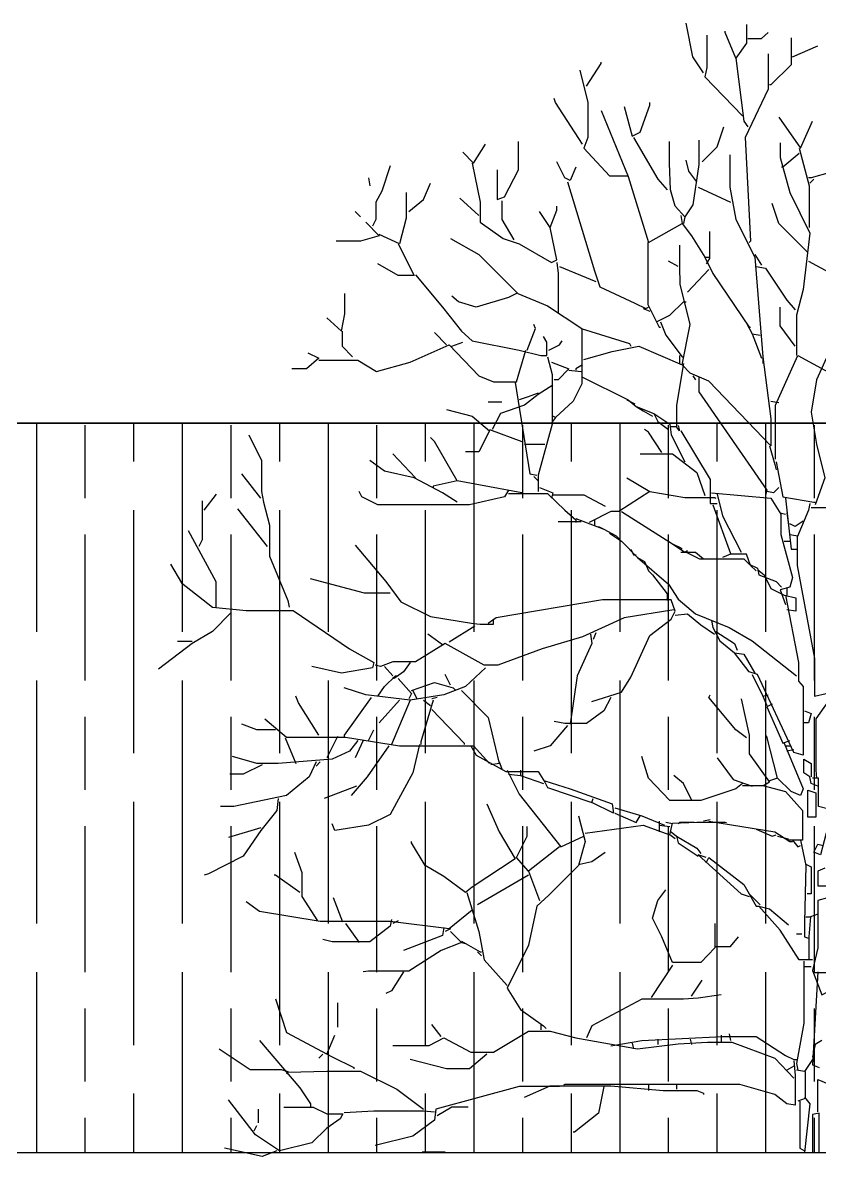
# Model space of a CAD drawing. Header units: centimetres. Extents: x 2004 to 13885, y -3131 to 5891.
# Drawn here: x 12534.4 to 12862.3, y 2950 to 3423.8 of the extents above; entities that cross this region are included whole.
import ezdxf

# ---------------------------------------------------------------- set-up
doc = ezdxf.new("R2010")
doc.units = ezdxf.units.CM

msp = doc.modelspace()

# ---------------------------------------------------------------- hatches: boundary and pattern name
at = {"transparency": 33554508}
h = msp.add_hatch(dxfattribs=at)
h.set_pattern_fill('GOST_WOOD', color=256, scale=10)
h.set_pattern_definition([(90, (5e-05, 173.39), (60, -4e-15), [100, -20]), (90, (20, 153.39), (60, -4e-15), [60, -15, 30, -15]), (90, (40, 123.39), (60, -4e-15), [100, -20])])
h.paths.add_polyline_path([(11885.06, 3259.23), (11885.06, 2659.23), (11974.93, 2659.23), (11974.93, 2679.23), (12088.15, 2679.23), (12088.15, 2929.23), (11974.93, 2929.23), (11974.93, 2959.23), (13800.98, 2959.23), (13800.98, 2929.23), (13629.77, 2929.23), (13629.77, 2679.23), (13800.98, 2679.23), (13800.98, 2659.23), (13885.06, 2659.23), (13885.06, 3259.23)])

# ---------------------------------------------------------------- linework, layer by layer
for p, q in [((11885.06, 3259.23), (13885.06, 3259.23)), ((12865.84, 3259.23), (11885.06, 3259.23))]:
    msp.add_line(p, q)
at = {"color": 84}
for points in [[(12814.42, 3403.32), (12809.99, 3409.96), (12807.22, 3423.8)], [(12832.13, 3423.25), (12832.13, 3415.5), (12827.7, 3409.41), (12823.27, 3419.93), (12823.27, 3420.48)], [(12815.8, 3418.82), (12815.8, 3405.53), (12814.97, 3401.66), (12830.47, 3385.6)], [(12832.69, 3417.44), (12838.22, 3417.44), (12840.99, 3419.93)], [(12850.4, 3417.71), (12850.4, 3406.64), (12842.1, 3398.34), (12841.55, 3398.34)], [(12850.96, 3409.96), (12861.48, 3414.39)], [(12766.25, 3397.78), (12772.34, 3407.19), (12772.34, 3407.75)], [(12827.7, 3409.41), (12831.03, 3383.39), (12832.69, 3381.17)], [(12840.99, 3411.07), (12840.99, 3396.67), (12831.58, 3376.74), (12833.79, 3334.11), (12833.24, 3333.56)], [(12763.48, 3404.43), (12766.8, 3391.14), (12766.8, 3376.74), (12765.14, 3372.31), (12775.66, 3360.96), (12783.41, 3360.96)], [(12764.59, 3373.97), (12753.51, 3391.14), (12752.96, 3392.8)], [(12781.75, 3389.48), (12785.07, 3377.3), (12788.39, 3378.96), (12792.27, 3390.03), (12792.27, 3391.14)], [(12772.34, 3387.82), (12783.41, 3360.69), (12791.72, 3333.56), (12805.56, 3341.31), (12809.43, 3336.32), (12814.97, 3327.47), (12816.63, 3327.47)], [(12845.42, 3385.05), (12854.28, 3372.31), (12859.26, 3383.39)], [(12813.86, 3366.78), (12819.95, 3372.87), (12822.72, 3381.17)], [(12715.31, 3370.65), (12719.74, 3366.22), (12724.72, 3373.97)], [(12729.43, 3363.45), (12729.43, 3351.27), (12732.47, 3352.38), (12738.29, 3363.45), (12738.29, 3375.08)], [(12785.63, 3376.74), (12795.59, 3359.58), (12799.47, 3355.15)], [(12812.48, 3375.63), (12812.48, 3365.67), (12809.99, 3349.06), (12806.66, 3344.08), (12802.79, 3348.51), (12800.85, 3355.15), (12800.44, 3366.22), (12800.44, 3375.08)], [(12845.98, 3374.53), (12845.98, 3368.44), (12849.85, 3354.04), (12858.16, 3337.43), (12855.39, 3314.18), (12852.62, 3303.66), (12852.62, 3287.05)], [(12825.21, 3369.54), (12825.21, 3356.26), (12827.7, 3342.97), (12835.46, 3327.47), (12838.78, 3286.49), (12842.1, 3261.03), (12842.1, 3249.95), (12816.63, 3276.53), (12808.88, 3279.85), (12805.56, 3283.17), (12808.88, 3299.78), (12804.73, 3316.39), (12804.59, 3323.59), (12804.59, 3332.45)], [(12853.73, 3370.1), (12847.08, 3364.56), (12846.53, 3364.56)], [(12853.73, 3372.31), (12857.88, 3356.81), (12857.88, 3339.65)], [(12685.41, 3365.12), (12682.09, 3354.6), (12679.6, 3350.17), (12679.6, 3342.97), (12678.21, 3340.2)], [(12719.19, 3366.22), (12722.51, 3350.17), (12722.51, 3341.86), (12731.92, 3335.22), (12738.56, 3333), (12751.85, 3325.25), (12754.07, 3326.36), (12751.3, 3339.65), (12754.07, 3346.84), (12754.07, 3348.51)], [(12761.82, 3364.56), (12759.6, 3359.03), (12757.39, 3360.13), (12754.07, 3366.78)], [(12811.65, 3358.47), (12808.33, 3362.9), (12807.22, 3367.33)], [(12676.55, 3360.13), (12677.11, 3356.81)], [(12866.46, 3362.35), (12858.71, 3360.13), (12857.6, 3360.13)], [(12859.82, 3359.58), (12858.16, 3357.92)], [(12693.16, 3346.29), (12699.25, 3351.27), (12702.02, 3357.92)], [(12758.5, 3358.47), (12769.57, 3321.93), (12771.78, 3315.29), (12786.18, 3308.64), (12790.61, 3306.43), (12791.72, 3306.98)], [(12812.2, 3356.26), (12825.49, 3350.17)], [(12692.06, 3354.04), (12692.06, 3343.52), (12689.29, 3333), (12680.98, 3336.88)], [(12721.95, 3344.63), (12714.2, 3351.83)], [(12731.37, 3350.72), (12731.37, 3342.97), (12736.35, 3334.66)], [(12671.02, 3346.29), (12673.23, 3344.08)], [(12751.3, 3339.65), (12746.87, 3346.29)], [(12857.05, 3329.68), (12845.42, 3341.31), (12842.65, 3349.61)], [(12675.45, 3341.86), (12680.98, 3336.32), (12673.23, 3334.11), (12663.27, 3334.11)], [(12805, 3344.63), (12805.56, 3341.31)], [(12806.66, 3344.08), (12806.11, 3341.31)], [(12816.91, 3337.99), (12816.91, 3326.91), (12815.52, 3324.7)], [(12688.73, 3333), (12695.38, 3319.99), (12688.73, 3319.99), (12680.43, 3324.7)], [(12710.33, 3335.22), (12721.95, 3328.57), (12738.01, 3312.52), (12750.19, 3307.53), (12764.31, 3298.12), (12764.31, 3275.42), (12760.71, 3268.22), (12753.51, 3261.58), (12752.41, 3262.13)], [(12791.44, 3333.56), (12791.44, 3308.09), (12795.04, 3300.89), (12800.57, 3303.66), (12806.11, 3309.19), (12807.22, 3309.19)], [(12814.97, 3327.47), (12818.29, 3320.82), (12833.24, 3298.68), (12833.79, 3298.68)], [(12835.46, 3328.57), (12838.22, 3324.14)], [(12754.07, 3325.25), (12754.62, 3320.82), (12754.62, 3304.77)], [(12755.17, 3323.59), (12770.12, 3317.5)], [(12803.9, 3323.59), (12800.02, 3325.81)], [(12816.63, 3322.48), (12807.77, 3313.07)], [(12836.01, 3323.59), (12839.88, 3323.04), (12848.74, 3309.75), (12852.07, 3305.87)], [(12857.6, 3325.81), (12865.91, 3321.38)], [(12695.93, 3320.27), (12707, 3306.98), (12714.76, 3297.01), (12719.19, 3293.14), (12738.56, 3289.26), (12747.42, 3287.05), (12749.91, 3287.05), (12749.91, 3292.58), (12748.53, 3294.8)], [(12659.39, 3302.55), (12665.48, 3297.01), (12666.86, 3304.21), (12666.86, 3312.52)], [(12737.46, 3312.52), (12734.13, 3310.86), (12720.85, 3306.98), (12713.65, 3309.19), (12710.88, 3311.41)], [(12789.5, 3306.43), (12792.27, 3305.32)], [(12852.07, 3290.92), (12845.98, 3299.23), (12845.98, 3306.98)], [(12741.89, 3289.26), (12745.21, 3298.12), (12744.65, 3299.78)], [(12764.03, 3298.12), (12783.96, 3292.03), (12784.52, 3290.92)], [(12795.04, 3300.89), (12796.15, 3298.68), (12796.7, 3298.68)], [(12796.7, 3300.89), (12798.91, 3295.35), (12805.56, 3286.49), (12806.11, 3286.49)], [(12832.13, 3300.34), (12834.35, 3295.91), (12838.22, 3285.94)], [(12665.76, 3297.01), (12665.76, 3290.92), (12669.91, 3286.49)], [(12708.67, 3291.48), (12703.68, 3296.46)], [(12834.35, 3295.91), (12837.67, 3295.35)], [(12869.23, 3295.35), (12860.92, 3277.08), (12858.71, 3263.79), (12860.92, 3250.51), (12864.25, 3236.66), (12860.37, 3225.59)], [(12656.07, 3285.11), (12672.12, 3285.11), (12679.88, 3280.4), (12693.72, 3284.28), (12709.77, 3291.48), (12721.95, 3278.74), (12728.04, 3276.25), (12737.46, 3276.25), (12741.33, 3289.26)], [(12710.88, 3290.92), (12715.31, 3292.58)], [(12750.74, 3289.26), (12755.17, 3291.48), (12756.28, 3293.14)], [(12765.14, 3285.39), (12776.77, 3288.71), (12787.84, 3290.92), (12805.56, 3283.17)], [(12651.64, 3288.16), (12656.07, 3285.94), (12651.08, 3281.51), (12644.99, 3281.51)], [(12750.19, 3286.49), (12752.13, 3279.3), (12752.13, 3258.81), (12746.32, 3237.77), (12746.32, 3231.13)], [(12751.85, 3284.28), (12759.05, 3281.51), (12754.62, 3277.08), (12752.96, 3277.08)], [(12806.11, 3283.73), (12803.34, 3266.56), (12803.34, 3257.7), (12800.57, 3257.7)], [(12804.45, 3287.05), (12804.45, 3283.73)], [(12838.78, 3286.49), (12838.78, 3283.73)], [(12844.04, 3244.42), (12844.04, 3266.56), (12853.17, 3287.05), (12884.73, 3269.88), (12885.84, 3267.12)], [(12759.05, 3280.96), (12764.03, 3280.4)], [(12764.59, 3283.17), (12761.82, 3281.51), (12761.82, 3280.96)], [(12752.41, 3274.87), (12746.32, 3270.99), (12740.78, 3266.56), (12730.81, 3263.24), (12727.49, 3256.6)], [(12736.9, 3275.98), (12742.99, 3238.33), (12745.76, 3237.77)], [(12764.59, 3278.19), (12783.41, 3268.78), (12786.73, 3266.01), (12793.93, 3263.24), (12795.59, 3259.92), (12800.02, 3256.6)], [(12809.99, 3278.74), (12811.09, 3277.08)], [(12812.48, 3278.19), (12812.48, 3272.1), (12840.44, 3231.68), (12839.88, 3229.47)], [(12746.32, 3271.55), (12741.89, 3269.88), (12738.56, 3268.78)], [(12708.67, 3264.9), (12719.19, 3262.13), (12726.38, 3256.04), (12721.95, 3247.46), (12716.42, 3247.46)], [(12725.83, 3267.95), (12731.37, 3267.95)], [(12782.86, 3268.78), (12786.18, 3267.12)], [(12786.73, 3266.01), (12789.5, 3264.35), (12793.38, 3262.13)], [(12842.1, 3268.22), (12845.42, 3267.67)], [(12753.51, 3261.58), (12751.85, 3259.36)], [(12793.93, 3263.24), (12800.57, 3258.81), (12801.13, 3254.38), (12806.66, 3243.31)], [(12726.38, 3256.6), (12739.67, 3251.61), (12740.22, 3251.61)], [(12797.25, 3247.18), (12791.72, 3255.49), (12790.05, 3256.6)], [(12803.9, 3258.26), (12804.45, 3256.04), (12803.34, 3257.7)], [(12805, 3256.04), (12817.18, 3236.11), (12817.18, 3226.14), (12819.95, 3226.14)], [(12627.28, 3254.38), (12632.54, 3243.86), (12632.54, 3231.13), (12633.37, 3226.7), (12635.86, 3217.29), (12635.86, 3204.55), (12643.33, 3186.28), (12643.89, 3183.51)], [(12713.1, 3235.56), (12703.68, 3251.61), (12702.02, 3253.27)], [(12740.78, 3250.51), (12749.08, 3250.51)], [(12695.93, 3236.66), (12686.52, 3246.63)], [(12788.39, 3246.63), (12801.68, 3246.63), (12811.65, 3238.88), (12814.97, 3229.47)], [(12841.55, 3249.95), (12843.76, 3242.2), (12844.31, 3239.99)], [(12713.1, 3226.7), (12707, 3230.57), (12695.38, 3236.66), (12683.2, 3239.43), (12677.11, 3243.86)], [(12844.31, 3243.31), (12847.08, 3228.91), (12859.82, 3226.7), (12860.37, 3226.7)], [(12632.26, 3228.36), (12624.51, 3238.33)], [(12744.65, 3237.22), (12746.32, 3235.56)], [(12782.86, 3236.66), (12792.27, 3231.13), (12779.54, 3222.82), (12776.21, 3222.82), (12767.35, 3218.39)], [(12734.13, 3231.68), (12732.47, 3228.91), (12718.08, 3225.59), (12680.43, 3225.59), (12673.78, 3228.91), (12672.68, 3231.13)], [(12739.67, 3230.57), (12713.1, 3235.56), (12703.13, 3233.34), (12703.13, 3232.79)], [(12746.87, 3232.79), (12752.41, 3230.57), (12751.85, 3228.36)], [(12845.42, 3232.79), (12843.21, 3230.57), (12840.44, 3231.13)], [(12608.18, 3227.25), (12608.18, 3211.2), (12606.79, 3208.43)], [(12609.01, 3223.38), (12613.99, 3230.02)], [(12734.13, 3230.3), (12750.19, 3230.3), (12757.39, 3223.38), (12761.82, 3219.5), (12761.82, 3218.39)], [(12752.41, 3229.74), (12765.14, 3229.74), (12774, 3225.04)], [(12792.27, 3231.13), (12806.66, 3228.64), (12818.85, 3228.64), (12819.4, 3228.36)], [(12817.74, 3230.57), (12842.1, 3228.36), (12846.25, 3221.72), (12846.25, 3213.41), (12850.96, 3195.69), (12849.85, 3191.82), (12845.98, 3190.71), (12848.19, 3184.62)], [(12819.95, 3230.02), (12822.17, 3221.16), (12829.92, 3206.21)], [(12848.19, 3228.36), (12850.4, 3207.32), (12852.62, 3207.32)], [(12635.03, 3208.43), (12622.85, 3223.93)], [(12780.64, 3222.82), (12801.68, 3209.53), (12805, 3207.87), (12805.56, 3207.32)], [(12818.29, 3225.59), (12825.49, 3205.66)], [(12845.98, 3222.27), (12848.19, 3221.72)], [(12848.74, 3222.27), (12849.3, 3217.29)], [(12858.16, 3226.14), (12857.6, 3223.38), (12852.9, 3212.3), (12852.9, 3200.68), (12860.09, 3162.47), (12860.09, 3146.97), (12864.8, 3148.08), (12875.87, 3159.43), (12881.96, 3159.43), (12879.75, 3141.43), (12870.89, 3119.84), (12867.01, 3124.27), (12866.46, 3127.59)], [(12858.71, 3224.48), (12864.8, 3224.48), (12877.53, 3214.52), (12881.96, 3213.41)], [(12764.03, 3218.67), (12754.62, 3218.67)], [(12761.82, 3220.05), (12773.44, 3215.63), (12778.43, 3212.86), (12780.09, 3211.2)], [(12769.57, 3219.5), (12769.57, 3217.29)], [(12855.39, 3218.95), (12852.07, 3216.73), (12849.85, 3217.84)], [(12602.36, 3215.07), (12613.71, 3194.03), (12613.71, 3183.51)], [(12771.23, 3216.73), (12773.44, 3215.63)], [(12775.66, 3213.96), (12780.64, 3210.64), (12787.29, 3204), (12800.02, 3192.93), (12803.9, 3186.83), (12811.09, 3180.74), (12824.94, 3175.21), (12834.35, 3169.67), (12852.62, 3155.28)], [(12849.85, 3213.41), (12853.17, 3212.86)], [(12671.02, 3208.98), (12683.75, 3194.03), (12689.84, 3185.73), (12702.02, 3179.64), (12719.74, 3176.87), (12722.51, 3176.59), (12728.04, 3176.59), (12728.04, 3178.53)], [(12801.68, 3209.53), (12806.66, 3206.21), (12807.77, 3206.77)], [(12847.64, 3210.64), (12849.85, 3210.64)], [(12784.52, 3207.32), (12785.63, 3205.11), (12786.73, 3205.11)], [(12787.29, 3204), (12790.05, 3202.34), (12791.72, 3198.46), (12793.38, 3196.8), (12799.47, 3189.05), (12799.47, 3186.28)], [(12805, 3206.21), (12811.09, 3206.21), (12814.42, 3203.44)], [(12807.22, 3206.21), (12812.76, 3203.44), (12831.03, 3203.44), (12833.24, 3201.23), (12836.56, 3199.57), (12837.12, 3196.8), (12844.31, 3194.03), (12846.53, 3191.82)], [(12836.01, 3198.46), (12833.79, 3200.68), (12832.13, 3205.38), (12825.49, 3205.38), (12822.17, 3204)], [(12595.16, 3201.23), (12599.59, 3193.48), (12612.33, 3183.51), (12626.17, 3182.13), (12645.55, 3182.13), (12668.8, 3166.35), (12678.77, 3160.81), (12678.21, 3158.6), (12665.48, 3156.38), (12653.3, 3159.15)], [(12836.56, 3199.02), (12839.33, 3196.8), (12842.1, 3191.26), (12847.64, 3188.5), (12852.34, 3187.39), (12852.34, 3181.85), (12848.74, 3182.41)], [(12685.41, 3189.33), (12674.89, 3189.33), (12652.75, 3195.14)], [(12848.74, 3191.26), (12848.74, 3188.5)], [(12768.46, 3144.76), (12780.64, 3148.63), (12784.52, 3154.72), (12792.27, 3171.89), (12801.13, 3178.53), (12802.79, 3181.85), (12801.13, 3186.56), (12772.89, 3186.56), (12729.15, 3179.08), (12725.83, 3176.87)], [(12848.19, 3188.5), (12853.45, 3160.81), (12853.45, 3153.06), (12855.39, 3150.85), (12855.39, 3122.61), (12851.51, 3123.72), (12836.56, 3155.83), (12833.24, 3156.94), (12827.15, 3164.69)], [(12620.08, 3181.3), (12612.33, 3173.55), (12604.02, 3168.56), (12590.18, 3158.04)], [(12802.24, 3182.41), (12781.75, 3179.08), (12764.59, 3171.33), (12747.98, 3166.35), (12729.71, 3159.71), (12724.17, 3159.71), (12708.11, 3168.56), (12695.93, 3161.09), (12686.52, 3161.09), (12681.54, 3159.15), (12679.32, 3159.71)], [(12802.79, 3180.19), (12807.77, 3180.74), (12813.31, 3176.31), (12818.85, 3172.44)], [(12720.29, 3175.76), (12709.77, 3169.12)], [(12817.74, 3177.98), (12818.29, 3175.21), (12821.06, 3169.67), (12827.15, 3164.69), (12831.03, 3164.13), (12835.46, 3156.38)], [(12707, 3168.01), (12700.91, 3172.44)], [(12767.91, 3172.44), (12768.46, 3168.56), (12762.37, 3155.28), (12759.6, 3135.34)], [(12770.12, 3172.99), (12769.02, 3170.22)], [(12819.4, 3173.55), (12827.15, 3168.56), (12828.26, 3165.8)], [(12604.02, 3169.39), (12597.93, 3169.39)], [(12693.72, 3160.81), (12690.95, 3156.94), (12687.07, 3154.17), (12686.52, 3154.72)], [(12724.72, 3158.6), (12716.42, 3150.85), (12707.56, 3147.52), (12693.72, 3145.31), (12675.45, 3147.52), (12666.59, 3150.29)], [(12683.2, 3159.15), (12686.52, 3155.28)], [(12710.33, 3151.4), (12708.11, 3155.83)], [(12834.35, 3155.83), (12838.78, 3146.97), (12840.99, 3147.52)], [(12875.87, 3159.15), (12873.1, 3155.28), (12860.65, 3137.56), (12860.65, 3116.52), (12860.92, 3113.2)], [(12680.43, 3146.97), (12683.2, 3150.85), (12687.63, 3155.28), (12688.73, 3155.28)], [(12688.73, 3154.17), (12694.27, 3148.08), (12693.16, 3145.86)], [(12694.27, 3149.19), (12703.68, 3152.51), (12711.43, 3150.29), (12712.54, 3149.19)], [(12656.07, 3130.91), (12647.76, 3144.2), (12646.66, 3146.97)], [(12677.66, 3146.42), (12666.59, 3130.91), (12666.59, 3130.36)], [(12694.82, 3149.19), (12696.49, 3145.86)], [(12704.79, 3146.42), (12702.58, 3145.86)], [(12714.76, 3149.19), (12725.83, 3138.11), (12730.26, 3119.29), (12726.94, 3118.73)], [(12776.21, 3146.42), (12773.44, 3140.88), (12766.25, 3135.62), (12757.39, 3135.62), (12752.96, 3136.45)], [(12832.13, 3129.81), (12827.7, 3133.13), (12816.63, 3146.42), (12817.18, 3147.52)], [(12838.78, 3146.97), (12840.44, 3143.09)], [(12689.29, 3145.31), (12680.98, 3135.9)], [(12693.72, 3145.31), (12685.97, 3127.04)], [(12703.13, 3145.31), (12698.15, 3128.15), (12698.15, 3127.04)], [(12699.25, 3145.31), (12702.02, 3143.09)], [(12829.92, 3145.86), (12833.24, 3130.91), (12833.24, 3123.16), (12841.55, 3111.54), (12838.78, 3109.88)], [(12842.65, 3143.65), (12840.44, 3142.54), (12847.08, 3127.59), (12849.85, 3128.7)], [(12633.92, 3137.56), (12642.78, 3130.08), (12667.14, 3130.08), (12689.29, 3126.48), (12719.74, 3126.48), (12726.38, 3119.29)], [(12702.58, 3141.43), (12715.86, 3127.59), (12715.86, 3127.04)], [(12855.94, 3140.88), (12858.71, 3139.77), (12857.6, 3135.9), (12855.39, 3135.9)], [(12638.35, 3133.13), (12630.6, 3133.13), (12624.51, 3135.34)], [(12676.55, 3128.7), (12678.77, 3133.13)], [(12758.5, 3134.79), (12751.3, 3126.48), (12744.65, 3124.27)], [(12672.12, 3128.7), (12668.8, 3124.27), (12661.6, 3120.95), (12639.46, 3119.29), (12630.6, 3119.29), (12620.63, 3122.06)], [(12642.23, 3129.81), (12646.66, 3119.29)], [(12663.82, 3130.36), (12659.39, 3121.5)], [(12674.34, 3128.7), (12671.02, 3121.5)], [(12847.64, 3127.59), (12855.39, 3108.77), (12854.28, 3106), (12850.4, 3107.66), (12844.87, 3113.2), (12840.44, 3130.36), (12839.88, 3130.91)], [(12697.59, 3127.04), (12694.82, 3115.41), (12685.41, 3098.25), (12676.55, 3093.82), (12662.71, 3091.6), (12661.6, 3094.37)], [(12684.86, 3126.48), (12676, 3113.75), (12669.36, 3106)], [(12718.63, 3126.48), (12720.85, 3122.61), (12733.03, 3115.97), (12746.32, 3115.97), (12749.08, 3111.54), (12750.19, 3109.32), (12768.46, 3103.23), (12769.02, 3104.89)], [(12848.19, 3126.48), (12850.4, 3126.48)], [(12851.51, 3124.82), (12848.74, 3124.27)], [(12654.96, 3119.84), (12652.19, 3113.75), (12642.78, 3106), (12621.19, 3101.57), (12615.65, 3101.57)], [(12632.81, 3118.73), (12625.06, 3114.86), (12619.53, 3114.86)], [(12656.62, 3119.84), (12654.96, 3118.18)], [(12730.26, 3119.84), (12731.37, 3117.07)], [(12830.47, 3110.98), (12827.7, 3108.77), (12813.31, 3104.06), (12800.57, 3104.06), (12791.72, 3113.2), (12788.95, 3122.06)], [(12819.95, 3121.5), (12826.6, 3112.64), (12834.35, 3109.88)], [(12861.48, 3109.88), (12858.71, 3110.98), (12858.16, 3113.75), (12855.66, 3115.41), (12855.66, 3120.95), (12858.71, 3119.29), (12858.71, 3113.75)], [(12870.34, 3119.84), (12865.91, 3100.46), (12861.75, 3101.57), (12861.75, 3113.2), (12859.26, 3113.2)], [(12733.58, 3116.52), (12738.56, 3106.55), (12755.73, 3084.96), (12765.14, 3089.39)], [(12734.13, 3114.86), (12739.12, 3114.3), (12748.53, 3110.98)], [(12739.12, 3116.52), (12739.12, 3114.3)], [(12809.43, 3104.34), (12806.11, 3110.98), (12802.24, 3114.3)], [(12844.87, 3113.2), (12841.55, 3112.09)], [(12671.57, 3109.88), (12658.28, 3104.89)], [(12749.08, 3112.09), (12759.6, 3108.77), (12776.77, 3102.68), (12777.32, 3098.8), (12768.46, 3103.23)], [(12830.47, 3110.15), (12838.78, 3110.15), (12848.19, 3107.66), (12855.11, 3099.91), (12855.11, 3087.73), (12848.74, 3087.73)], [(12639.46, 3104.89), (12638.9, 3099.91), (12632.26, 3091.6), (12625.06, 3081.08), (12610.67, 3073.89), (12609.01, 3073.33)], [(12857.33, 3108.21), (12860.65, 3107.11), (12860.65, 3097.14), (12857.33, 3097.14), (12857.33, 3108.21)], [(12725.28, 3102.68), (12730.26, 3091.05), (12736.9, 3079.98), (12719.19, 3068.35), (12716.42, 3066.14), (12707.56, 3072.78), (12699.81, 3077.21), (12694.27, 3086.62), (12694.27, 3087.17)], [(12777.87, 3101.02), (12788.95, 3097.69), (12798.36, 3093.82)], [(12762.93, 3097.69), (12765.69, 3087.17), (12762.93, 3077.21), (12750.74, 3065.03), (12745.76, 3060.6), (12742.44, 3044.54), (12733.58, 3026.83), (12739.12, 3017.97), (12748.53, 3011.32), (12749.64, 3010.21)], [(12777.87, 3098.8), (12786.73, 3094.93), (12788.39, 3097.69)], [(12796.15, 3095.48), (12796.15, 3091.05)], [(12801.68, 3094.37), (12798.91, 3094.93)], [(12802.79, 3088.28), (12800.57, 3089.94), (12801.68, 3094.65), (12811.65, 3095.06), (12823.27, 3095.06), (12823.83, 3094.93)], [(12810.54, 3094.93), (12804.45, 3094.93), (12803.9, 3094.37)], [(12817.18, 3096.03), (12814.42, 3095.48)], [(12816.63, 3095.48), (12843.76, 3091.05), (12849.85, 3087.17), (12850.96, 3087.17)], [(12632.26, 3092.71), (12618.97, 3088.84)], [(12755.17, 3084.96), (12742.44, 3074.99), (12737.46, 3080.53), (12741.89, 3089.39), (12741.89, 3093.26)], [(12765.69, 3090.5), (12789.5, 3093.82), (12800.57, 3089.94)], [(12796.15, 3093.82), (12800.57, 3093.26)], [(12801.13, 3091.05), (12803.34, 3089.39), (12803.9, 3086.62), (12812.2, 3081.08)], [(12836.01, 3092.16), (12842.65, 3089.39), (12844.31, 3089.94)], [(12867.57, 3091.6), (12864.8, 3090.5), (12862.59, 3081.64), (12859.82, 3082.75), (12861.48, 3086.07), (12863.69, 3085.51)], [(12803.34, 3089.39), (12811.65, 3084.41), (12813.31, 3082.19)], [(12844.87, 3089.39), (12849.3, 3088.28)], [(12850.96, 3087.73), (12853.17, 3084.96), (12854.28, 3085.51)], [(12854.28, 3087.73), (12856.49, 3077.21), (12855.94, 3053.95), (12855.94, 3047.86), (12857.6, 3047.31)], [(12646.1, 3082.75), (12649.15, 3074.44), (12649.15, 3064.47), (12655.51, 3054.51)], [(12763.48, 3077.76), (12768.46, 3078.87), (12774, 3082.75)], [(12815.52, 3080.53), (12812.2, 3081.64), (12829.92, 3065.58), (12833.24, 3064.47)], [(12815.52, 3078.32), (12816.63, 3080.53), (12831.03, 3069.46), (12836.01, 3060.6), (12837.12, 3060.6)], [(12856.49, 3077.76), (12858.71, 3076.66), (12858.71, 3065.58), (12857.05, 3065.58)], [(12864.25, 3076.1), (12861.48, 3074.99), (12861.48, 3068.9), (12864.8, 3068.9)], [(12648.32, 3066.14), (12638.35, 3073.33), (12637.8, 3073.33)], [(12742.44, 3073.33), (12721.4, 3061.15)], [(12742.44, 3074.99), (12746.87, 3062.81)], [(12716.97, 3066.14), (12721.95, 3050.08), (12724.17, 3038.45), (12733.58, 3027.93)], [(12819.12, 3053.4), (12819.12, 3043.43), (12813.31, 3037.34), (12801.68, 3037.34), (12797.25, 3047.86), (12793.38, 3055.62), (12795.59, 3062.81), (12798.91, 3067.24)], [(12719.19, 3058.94), (12709.77, 3051.19), (12685.41, 3054.23), (12656.62, 3054.23), (12631.71, 3058.38), (12626.17, 3062.26)], [(12666.03, 3053.95), (12662.16, 3063.92)], [(12833.24, 3065.58), (12837.67, 3061.15)], [(12865.35, 3063.92), (12861.48, 3062.81), (12861.48, 3043.43), (12859.26, 3034.02), (12863.14, 3024.06), (12866.18, 3025.72), (12866.18, 3034.02), (12869.23, 3036.24)], [(12859.26, 3038.45), (12853.73, 3038.45), (12845.98, 3050.63), (12837.12, 3060.6), (12841.55, 3059.49), (12849.3, 3052.85)], [(12861.48, 3057.28), (12858.43, 3056.17), (12857.74, 3047.86), (12857.74, 3038.45)], [(12685.97, 3055.06), (12685.41, 3052.29), (12677.11, 3045.93), (12661.6, 3045.93), (12657.73, 3046.76)], [(12667.14, 3053.4), (12672.68, 3045.65)], [(12688.73, 3054.51), (12686.52, 3053.4)], [(12707.56, 3051.74), (12707, 3048.42), (12690.95, 3042.33)], [(12856.49, 3056.17), (12858.71, 3056.17)], [(12710.33, 3050.08), (12714.76, 3045.65), (12706.45, 3042.33), (12693.16, 3033.75), (12676.55, 3033.75), (12674.34, 3033.47)], [(12710.33, 3051.19), (12708.11, 3050.08)], [(12818.85, 3043.99), (12825.49, 3043.99), (12828.81, 3047.86)], [(12854.83, 3048.97), (12852.62, 3048.97)], [(12714.76, 3046.2), (12722.51, 3041.77), (12723.06, 3041.77)], [(12714.76, 3045.65), (12716.97, 3045.1)], [(12721.4, 3041.77), (12723.06, 3040.11)], [(12855.66, 3037.9), (12855.66, 3012.43), (12852.62, 2995.82), (12853.17, 2993.05)], [(12690.95, 3033.47), (12685.97, 3025.72), (12683.75, 3024.61)], [(12801.68, 3036.24), (12792.82, 3022.95)], [(12855.94, 3035.68), (12858.71, 3035.68)], [(12861.48, 3033.47), (12859.26, 2995.27), (12862.03, 2994.16)], [(12859.82, 3033.19), (12865.35, 3033.19), (12865.91, 3031.81)], [(12809.43, 3023.5), (12813.86, 3030.15)], [(12821.61, 3024.06), (12812.2, 3022.67), (12806.11, 3022.26), (12788.95, 3022.26), (12768.46, 3011.32), (12766.25, 3006.34)], [(12638.35, 3022.4), (12642.78, 3008.55), (12661.6, 2998.59), (12670.46, 2994.16), (12670.46, 2993.6)], [(12663.82, 3020.73), (12663.82, 3010.77)], [(12686.52, 3003.29), (12701.47, 3003.29), (12707.56, 3006.34), (12718.63, 3000.53), (12728.04, 3000.53), (12742.44, 3009.11), (12751.3, 3009.11), (12761.82, 3006.34), (12787.29, 3001.91), (12803.9, 3003.85), (12816.08, 3004.54), (12826.04, 3004.54), (12843.76, 2998.03), (12851.51, 2989.73)], [(12706.45, 3006.89), (12702.58, 3011.88)], [(12747.42, 3011.88), (12747.42, 3009.66)], [(12631.71, 3005.23), (12648.32, 2985.85), (12652.75, 2979.21), (12652.75, 2978.1)], [(12659.39, 2999.7), (12662.71, 3007.45)], [(12776.21, 3003.02), (12788.95, 3005.23), (12822.17, 3006.89), (12836.01, 3006.89), (12848.19, 2999.14), (12851.51, 2997.48), (12852.62, 2997.48)], [(12785.07, 3004.12), (12785.63, 3001.91)], [(12795.59, 3005.79), (12795.59, 3003.57)], [(12808.88, 3005.79), (12809.43, 3003.57)], [(12821.61, 3007.45), (12821.61, 3004.68)], [(12824.94, 3008), (12825.49, 3005.23)], [(12863.14, 3005.23), (12860.37, 3003.57), (12859.26, 2998.59)], [(12615.1, 3001.91), (12627.83, 2993.33), (12640.56, 2993.33), (12643.33, 2992.5), (12642.78, 2991.39)], [(12657.73, 2999.7), (12656.07, 2998.03)], [(12725.28, 2999.7), (12718.08, 2993.6), (12708.67, 2993.6), (12693.72, 2997.48)], [(12851.51, 2996.93), (12852.07, 2990.84), (12852.07, 2978.66), (12848.74, 2979.21), (12843.76, 2983.09), (12829.37, 2987.24), (12757.39, 2987.24), (12756.83, 2986.96)], [(12851.51, 2994.71), (12848.74, 2993.05)], [(12859.26, 2997.48), (12855.94, 2992.5), (12852.62, 2993.05)], [(12643.33, 2992.22), (12659.39, 2992.64), (12673.23, 2992.64), (12688.18, 2985.3), (12699.25, 2977)], [(12856.22, 2992.5), (12856.22, 2981.42), (12853.17, 2980.32)], [(12755.17, 2986.41), (12738.56, 2986.41), (12704.24, 2977), (12703.68, 2972.57), (12694.82, 2965.92), (12679.32, 2962.05)], [(12740.78, 2981.98), (12751.3, 2986.68), (12776.21, 2986.68), (12797.81, 2984.75), (12811.65, 2984.75), (12814.42, 2983.64), (12814.42, 2983.09)], [(12773.44, 2986.41), (12771.23, 2975.33), (12761.26, 2967.58), (12760.71, 2967.58)], [(12791.72, 2986.96), (12791.72, 2984.75)], [(12803.34, 2987.51), (12803.34, 2985.3)], [(12861.48, 2975.89), (12861.48, 2989.18), (12865.63, 2987.51), (12865.63, 2959.23), (12867.11, 2959.23)], [(12641.67, 2977.83), (12653.85, 2977.83), (12659.39, 2975.06), (12666.03, 2975.06), (12664.93, 2973.12), (12659.39, 2969.24), (12653.3, 2963.15), (12640.01, 2959.83), (12630.05, 2966.48), (12618.97, 2980.87)], [(12855.94, 2981.98), (12858.16, 2979.21), (12855.94, 2959.23), (12855.94, 2959.23)], [(12631.15, 2977), (12631.15, 2971.46)], [(12666.59, 2975.61), (12678.77, 2976.3), (12699.25, 2976.3), (12703.68, 2975.89)], [(12717.52, 2977.83), (12710.88, 2977.83), (12704.79, 2974.23)], [(12854, 2980.32), (12854, 2960.94), (12855.94, 2959.83)], [(12862.03, 2959.23), (12862.03, 2975.33), (12859.26, 2974.78), (12859.26, 2972.01), (12859.26, 2959.23)], [(12629.49, 2968.14), (12630.6, 2970.35)], [(12638.9, 2959.83), (12632.81, 2957.62), (12617.31, 2960.94)], [(12708.11, 2959.28), (12698.7, 2959.28)]]:
    msp.add_lwpolyline(points, dxfattribs=at)
msp.add_lwpolyline([(11974.93, 2929.23), (11974.93, 2959.23), (13800.98, 2959.23), (13800.98, 2929.23)])

doc.saveas('drawing.dxf')
